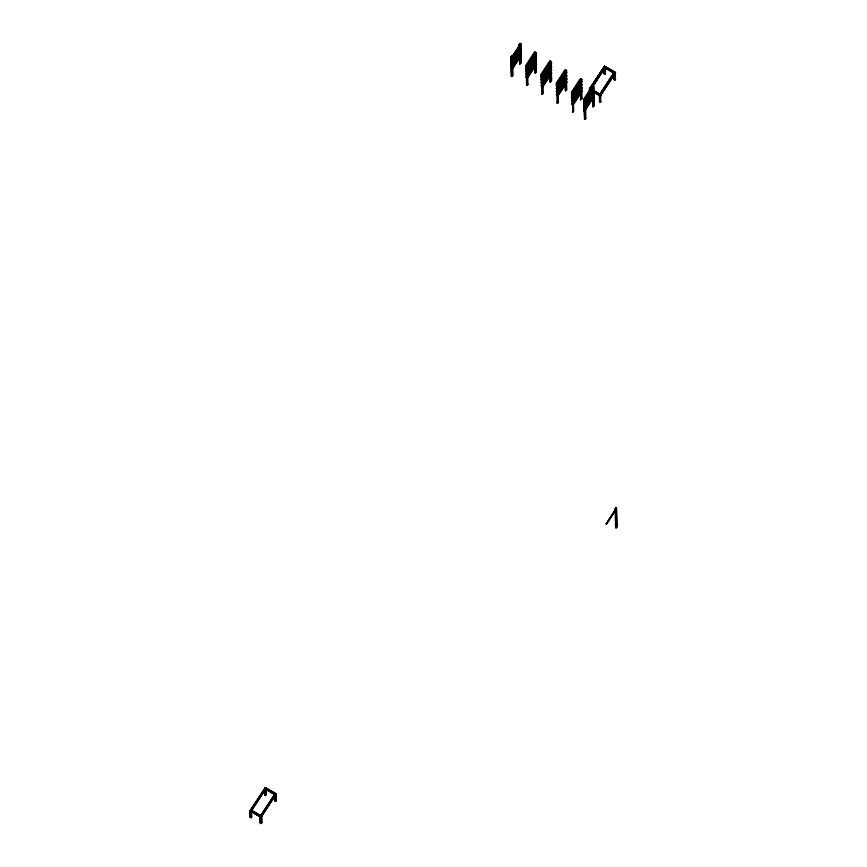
<?xml version="1.0" encoding="UTF-8"?>
<svg xmlns="http://www.w3.org/2000/svg" width="867" height="867" viewBox="0 0 867 867"><rect width="100%" height="100%" fill="white"/><g stroke="black" fill="none" stroke-linecap="round" stroke-linejoin="round"><path stroke-width="1.3" d="M510.901 57.189L511.66 56.041L512.267 56.398L512.733 75.386L511.974 76.545L511.367 76.188L510.901 57.189L511.508 57.547L519.918 44.77M520.2 63.811L519.431 64.115L520.493 62.413L520.027 43.426L519.333 44.488L519.81 63.551L519.246 44.499L520.005 43.35L521.23 44.087L512.126 57.937M511.519 57.786L520.623 43.946M512.256 58.392L519.962 46.677M511.638 59.736L520.037 46.753M512.169 59.845L521.273 46.005L520.666 45.615M520.037 49.766L511.714 62.619L512.245 62.933L521.349 49.083L520.742 48.704M511.638 62.782L520.048 50.004M520.113 52.854L511.714 65.87L519.496 54.198M519.571 57.287L511.79 68.959L519.561 57.07L511.79 68.721L512.397 69.1L521.5 55.228L520.894 54.87M520.005 43.35L520.471 62.337L519.712 63.497L520.319 63.855L521.078 62.695L520.623 43.708L521.002 62.717M535.264 52.258L526.085 66.304L535.188 52.248L535.741 71.332M535.828 52.822L526.724 66.672L535.817 52.594L536.25 71.625L535.578 72.763L534.961 72.405M536.435 52.974L527.331 66.813L525.543 65.773L534.646 51.901L536.435 52.974L526.204 68.255L535.307 54.166L534.701 53.819L525.586 67.659L526.204 68.016M526.768 68.58L535.871 54.502L536.478 54.881L527.374 68.731L536.478 54.859M527.537 67.561L535.947 54.784M526.204 71.083L535.307 57.244L534.776 56.897L525.662 70.769L526.28 71.105M535.383 57.255L526.28 71.332M527.537 70.368L535.947 57.58L536.554 57.97L527.45 71.809M526.843 71.668L536.023 57.656M526.919 71.712L535.947 57.818M526.356 74.421L535.394 60.538M526.908 74.519L536.023 60.668L536.63 61.026L527.526 74.898M526.984 74.584L536.088 60.744M535.535 63.67L526.356 77.466L535.535 63.432L534.928 63.074L525.814 76.946L526.432 77.271M527.765 76.61L536.099 63.757L536.706 64.136L527.602 77.954M527.7 76.773L536.099 63.995M534.982 72.232L535.557 72.687M526.616 85.096L527.374 83.947L526.908 64.949L527.526 65.307L527.905 84.316L527.234 85.454L526.616 85.096L526.085 66.087M549.841 81.899L550.946 80.208L550.458 61.145L541.279 74.974L541.821 93.983L542.428 94.34L543.186 93.181L542.579 92.823L541.821 93.983L542.417 94.265L542.005 77.802M541.366 75.223L550.48 61.221M541.333 76.881L550.512 63.053L549.895 62.695L540.791 76.567L541.398 76.903M549.58 65.058L542.579 75.732L542.038 75.418M542.709 76.188L550.415 64.472M542.72 76.426L551.13 63.649M542.948 76.914L542.038 78.301L543.024 79.439L542.048 78.864L543.013 76.946L542.135 78.279M543.327 76.578L548.93 68.027M550.588 66.141L541.409 80.176L550.588 66.38L549.971 65.784L540.867 79.656L541.474 79.981M542.785 79.276L551.195 66.499L551.802 66.857L543.403 79.656M542.796 79.515L551.271 66.564M541.485 83.059L550.664 69.23L550.046 68.872L540.943 82.744L541.55 83.069M542.872 82.603L551.271 69.588L551.878 69.967M542.948 82.636L551.271 69.815M543.479 82.744L549.776 73.131M551.423 72.741L542.243 86.754L551.423 72.947M549.851 76.22L542.85 86.895L542.243 86.516L551.347 72.665L551.954 73.056M550.632 81.563L549.841 81.877L550.924 80.132L551.542 80.49L550.773 81.65L550.166 81.292L549.7 62.294L550.317 62.652M565.642 70.043L556.538 84.099L565.717 70.054L566.194 89.128M557.199 84.186L557.893 83.124M558.695 82.202L566.324 70.411L566.704 89.42L565.501 91.046L566.173 89.052L566.79 89.409L566.032 90.558L565.414 90.201L564.959 71.213L565.566 71.571L565.815 81.693M557.925 83.427L566.4 70.487M556.592 86.006L565.761 71.961L565.154 71.614L556.05 85.486L556.592 86.006L565.772 72.199M557.828 84.641L566.931 70.769L565.1 69.696L555.996 83.568L557.221 84.262M558.034 85.172L566.368 72.319L566.985 72.709L557.871 86.548M557.275 86.407L566.444 72.394M565.761 75.039L556.733 89.128M556.657 89.095L565.837 75.05L565.23 74.692L556.115 88.564L556.733 88.9M557.416 89.323L566.444 75.407L567.061 75.797L557.947 89.604M558.12 88.467L566.519 75.483M556.733 91.967L565.913 78.138L565.306 77.781L556.191 91.62L556.809 92.216M556.733 92.173L565.848 78.333M557.416 92.335L566.519 78.496L567.137 78.875L558.727 91.653M557.427 92.574L566.595 78.561L556.267 94.741L556.885 95.067M565.923 81.422L556.809 95.262L565.988 81.227L565.382 80.869M565.902 82.647L557.492 95.663L565.967 82.712M558.099 95.803L567.202 81.931L566.595 81.585M565.457 89.995L566.01 90.482M557.069 102.891L557.828 101.742L558.446 102.089L557.687 103.249L557.069 102.891L556.69 83.882M557.156 102.87L558.359 102.111L557.98 83.102L557.362 82.744L557.849 101.807M582.191 79.71L580.359 78.615L571.245 92.487L573.076 93.549L580.088 82.874M580.966 78.973L571.787 93.007L580.89 78.951L581.443 98.036M571.917 94.958L581.009 80.88L580.402 80.523L571.299 94.395L571.906 94.72M572.469 93.17L579.47 82.517M580.814 80.479L581.573 79.331L581.963 98.339L581.28 99.467L580.652 99.131L580.283 80.111M572.545 93.452L579.546 82.593M580.944 80.859L571.841 94.915M571.992 98.047L581.085 83.969L580.478 83.611L571.375 97.451L581.692 81.303M572.513 95.077L573.13 95.468L579.427 85.876L572.545 96.118L573.575 97.202L572.556 96.692M571.917 98.004L581.02 84.153M573.293 97.104L581.692 84.316L582.31 84.706M573.293 97.332L581.703 84.554M573.206 98.545L580.207 87.87M581.172 87.285L571.992 101.092L581.161 87.047L580.554 86.689L571.451 100.561L572.057 100.897M572.664 101.255L581.768 87.404L582.386 87.795L573.282 101.634M572.675 101.482L581.855 87.686M581.161 90.125L572.068 104.17L581.172 90.331M572.068 104.17L581.237 90.135L580.63 89.778L571.526 103.65L572.133 103.975M572.74 104.333L581.844 90.493L582.461 90.872L573.358 104.723M572.816 104.614L581.92 90.569M581.085 99.358L580.706 99.933L580.652 99.131M580.641 98.914L581.258 99.391L581.074 91.804M580.294 99.694L581.432 97.96L582.039 98.318M606.011 68.244L613.944 72.828L614.074 79.504L615.05 80.078L615.494 72.503L604.516 66.087L589.332 89.16L590.308 89.734M614.161 74.93L600.939 95.034L589.95 88.618L603.963 67.398M591.858 86.808L583.448 99.618L584.672 100.301L584.857 107.898M604.104 68.688L590.871 88.802L590.47 96.378L589.495 95.803L589.419 89.149L604.527 66.163L615.418 72.525L614.887 73.424M605.415 66.672L605.047 74.226L604.071 73.662L603.985 66.997M604.841 67.919L590.882 89.138L590.004 88.629M604.884 67.583L605.491 66.661L605.025 74.15L604.147 73.641L604.516 66.087M605.502 67.041L583.99 99.933L584.521 118.931L585.138 119.288L585.897 118.14L585.279 117.782L584.521 118.931L585.117 119.213L585.81 118.15L585.431 99.141L584.824 98.784L585.301 117.858M589.798 91.913L583.502 101.526L584.109 101.851M591.207 89.81L592.605 87.654L593.212 88.011L584.109 102.089M585.355 99.163L584.651 100.225L585.431 99.141M592.995 87.534L593.7 86.472L592.562 85.768M584.033 101.84L593.223 88.25M604.071 73.662L604.678 72.73L605.654 73.305L605.047 74.226M589.582 95.793L589.993 88.282M584.185 105.178L593.212 91.078M590.46 96.302L590.915 88.813M593.364 94.178L584.195 108.212L593.364 94.416L592.757 93.82L583.654 107.692L584.26 108.028M599.585 101.634L599.953 94.08L614.519 71.939L614.15 79.482L615.028 80.002L615.657 79.157L614.681 78.583L614.074 79.504M599.997 94.135L614.54 72.015M599.379 95.327L590.351 90.049L599.346 95.392L614.486 72.004M592.887 106.077L593.462 106.522M584.065 100.182L593.169 86.104L593.646 105.167L592.508 106.89L594.166 105.46L593.7 86.472L594.242 105.449L593.483 106.598L592.876 106.24M600.3 95.5L613.37 75.657M614.866 73.359L615.418 72.525M600.322 95.576L614.107 74.876M599.509 101.656L600.116 100.735L601.091 101.298L600.484 102.23L599.509 101.656L599.368 94.98M600.463 102.154L600.874 94.644L589.939 88.239L590.102 94.882L591.077 95.457M250.205 817.234L250.812 816.313L251.788 816.877L251.181 817.809L250.205 817.234L250.043 810.591L265.226 787.518L276.205 793.934L276.367 800.577L275.76 801.498L274.785 800.935L274.655 794.259M264.673 788.829L250.661 810.049L261.639 816.465L275.554 795.191L265.627 789.317L266.202 788.461L275.24 793.738L260.057 816.812L251.029 811.534L264.814 790.455M250.65 809.659L250.834 816.389L251.712 816.898L251.582 810.222L264.121 791.246M265.573 788.937L266.115 788.103L265.757 795.657L264.782 795.082L264.619 788.439M276.205 793.934L261.585 816.075L261.715 822.74L260.837 822.23L260.631 815.912M274.785 800.935L275.392 800.003L276.367 800.577M251.625 810.233L261.628 816.085L261.791 822.729L261.184 823.65L260.208 823.076L260.078 816.411L275.229 793.359L275.403 800.078M615.202 508.604L615.581 527.613L616.199 527.97L616.957 526.811L616.491 507.824L615.884 507.466L615.126 508.626L615.733 508.983L616.101 524.167M615.895 507.542L616.415 507.845L615.711 508.907L616.491 507.824M615.202 510.186L606.098 524.026L615.126 509.904L615.733 510.284L606.629 524.134L606.098 523.82M615.581 527.613L616.35 526.464L616.957 526.811L616.177 527.895M605.469 67.062L614.53 72.319M603.92 67.388L613.923 73.24M551.683 61.882L549.851 60.788L540.748 74.66L541.355 74.985M519.246 44.499L519.864 44.856M551.119 63.41L551.726 63.8M582.234 81.617L581.627 81.238L572.599 95.359M600.007 94.47L600.885 94.991M591.446 90.396L598.241 94.319M520.818 51.782L521.425 52.172L512.321 66.011L511.714 65.632M550.74 72.546L550.122 71.95L541.019 85.8L541.626 86.158L550.664 72.297L541.637 86.397M593.375 97.462L584.336 111.344L593.44 97.267L592.833 96.909L583.719 110.781L584.336 111.106M520.471 62.337L521.078 62.695M593.635 105.091L594.242 105.449M512.56 59.151L512.505 59.693M527.743 68.027L527.765 68.601M550.187 81.119L550.762 81.574M558.196 85.822L558.272 86.429M585.713 101.905L585.669 102.436M541.409 77.13L550.437 63.042M511.584 60.506L512.603 61.015M584.737 103.249L585.767 104.333M542.157 78.843L543.067 79.385M572.654 96.671L573.521 96.692M542.092 80.338L542.699 80.729M571.375 97.451L571.982 97.808M512.733 75.386L512.126 75.028L511.367 76.188L511.963 76.469M527.374 83.947L527.992 84.294L527.212 85.378L526.236 66.087M572.914 112.081L571.938 92.791M265.237 787.594L276.118 793.944L276.28 800.599M266.722 789.664L275.598 794.855L274.666 794.335M250.043 810.591L251.018 811.154M252.145 811.815L260.078 816.411L260.295 823.065L260.815 822.154L261.791 822.729M251.062 811.469L260.089 816.747M613.988 72.839L614.15 79.482M616.415 507.845L616.87 526.833M615.884 507.466L616.361 526.529M600.387 98.242L600.484 102.23M593.201 95.207L593.483 106.598M593.18 95.132L593.31 106.565M592.486 87.231L592.952 106.229M592.41 87.253L592.865 106.338M584.141 99.922L584.607 118.92M573.618 111.019L573.228 92.021L572.621 91.664L573.098 110.727M572.448 93.094L572.719 103.303M565.035 71.192L565.447 90.255M557.6 100.637L557.687 103.249M551.076 61.503L551.542 80.49L550.989 61.524M550.686 77.846L550.773 81.65M550.697 79.038L550.61 81.585M549.786 62.283L550.252 81.27M543.11 93.203L542.72 74.194L542.113 73.836L542.601 92.899L541.897 93.961L541.431 74.974M535.123 54.968L535.448 67.702M512.191 56.409L512.657 75.407M511.682 65.068L511.974 76.545M266.202 788.081L266.364 794.736L265.389 794.161L264.782 795.082L264.695 788.417M265.226 787.518L265.4 794.237M251.007 811.078L251.181 817.809M250.13 810.569L250.281 817.213M511.682 56.117L510.977 57.179L511.443 76.166L512.148 75.104L511.66 56.041M534.852 59.986L525.738 73.858L526.356 74.183L535.459 60.343L534.852 59.986M535.719 71.257L535.047 73.251L536.25 71.625L535.719 71.257M550.372 62.565L542.048 75.624L550.447 62.641M573.087 110.651L572.328 111.8L572.935 112.157L573.694 111.009L573.087 110.651M592.681 90.742L583.578 104.614L584.185 104.94L593.288 91.089L592.681 90.742M573.51 94.774L573.531 95.337L573.51 94.774M535.015 72.438L534.581 53.396L534.993 72.46"/></g></svg>
